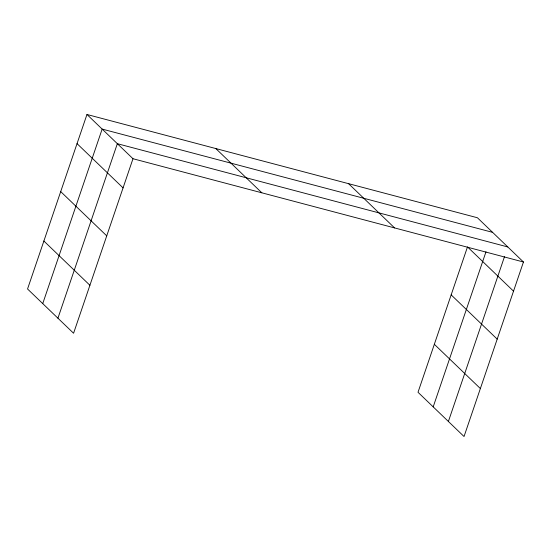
<?xml version="1.0" encoding="UTF-8"?>
<svg xmlns="http://www.w3.org/2000/svg" width="551" height="551" viewBox="0 0 551 551"><rect width="100%" height="100%" fill="white"/><g stroke="black" fill="none" stroke-linecap="round" stroke-linejoin="round"><path stroke-width="0.83" d="M86.962 114.477L27.55 288.993L73.579 333.245L132.991 158.729L86.962 114.477L477.421 217.755L523.45 262.007L464.038 436.523L418.009 392.271L467.496 246.91L513.525 291.162M42.744 303.594L102.149 129.079L492.608 232.357M57.931 318.202L117.342 143.687L507.802 246.958M433.196 406.872L485.989 251.793M448.39 421.474L504.489 256.676M132.991 158.729L523.45 262.007M348.569 183.669L394.599 227.928M451.166 294.875L497.195 339.134M434.34 344.299L480.369 388.551M215.813 148.556L261.842 192.816M77.037 143.632L123.066 187.884M60.706 191.603L106.736 235.856M43.88 241.021L89.909 285.28"/></g></svg>
